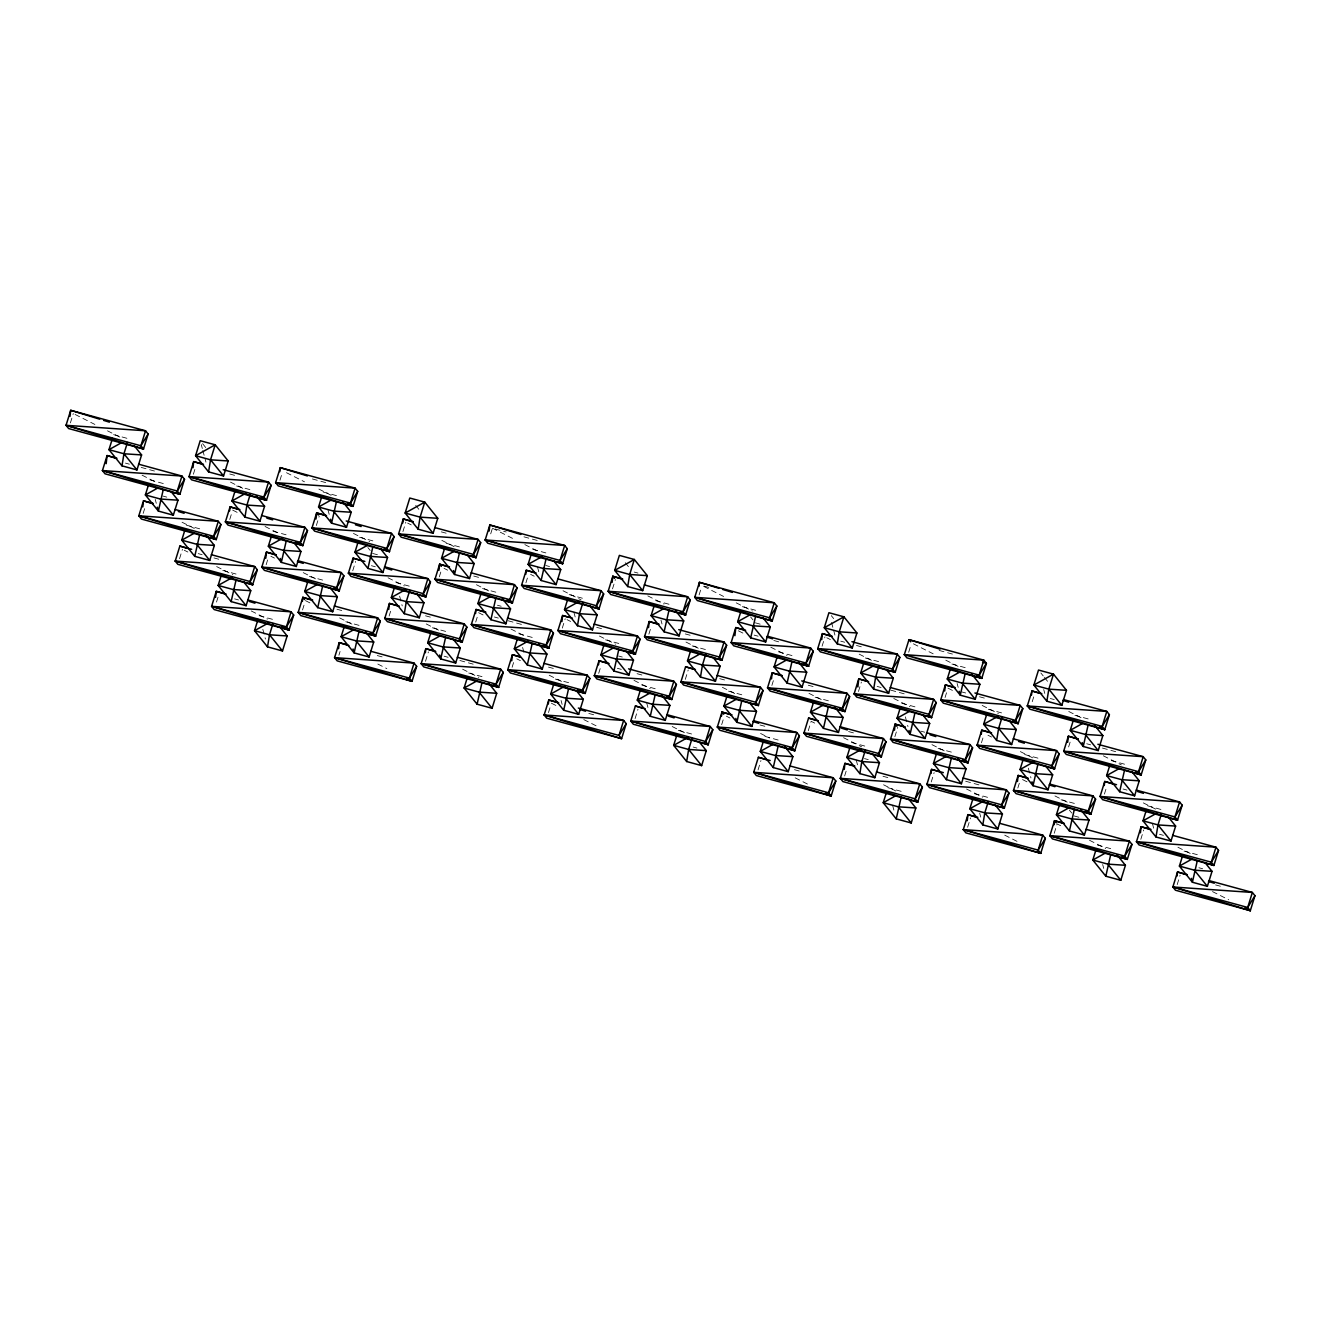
<?xml version="1.0" encoding="UTF-8"?>
<svg xmlns="http://www.w3.org/2000/svg" width="1321" height="1321" viewBox="0 0 1321 1321"><rect width="100%" height="100%" fill="white"/><g stroke="black" fill="none" stroke-linecap="round" stroke-linejoin="round"><path stroke-width="0.75" stroke-dasharray="5 3.75" d="M70.393 422.918L73.299 413.539M143.163 513.423L144.914 507.809M193.378 474.222L195.69 466.709M179.557 558.684L182.447 549.305M229.755 519.467L232.083 511.97M216.512 602.062L218.262 596.432M279.969 480.25L281.703 474.635M266.148 564.728L267.882 559.097M316.346 525.51L319.253 516.131M302.526 609.988L304.854 602.475M352.74 570.771L355.646 561.392M338.919 655.233L340.075 651.484M402.938 531.554L405.844 522.175M389.117 616.032L390.867 610.401M439.332 576.815L441.643 569.301M425.511 661.276L428.417 651.897M490.702 533.849L492.436 528.218L506.224 531.983M475.709 622.059L478.037 614.562M525.923 582.842L527.657 577.227M512.102 667.32L514.43 659.823M562.3 628.102L565.206 618.723M548.479 712.58L550.807 705.067M612.515 588.885L615.421 579.506M598.694 673.363L601.022 665.85M648.892 634.146L651.22 626.649M635.087 718.624L637.977 709.245M699.106 594.929L701.434 587.432M685.285 679.407L688.191 670.028M721.679 724.651L723.413 719.037M771.877 685.45L773.627 679.82M758.056 769.912L760.962 760.533M822.075 646.233L824.981 636.854M808.27 730.695L811.16 721.316L816.56 724.057M858.468 691.477L861.375 682.098M844.647 775.955L846.398 770.325M908.683 652.26L910.995 644.764M894.862 736.738L897.752 727.359M945.06 697.521L946.81 691.89M931.239 781.999L934.145 772.62M981.453 742.782L983.187 737.151M967.633 827.243L970.539 817.864M1032.229 701.682L1033.98 696.068M1017.831 788.043L1019.581 782.412M1068.623 746.943L1070.951 739.446M1054.224 833.287L1057.13 823.908L1062.53 826.649M1104.422 794.07L1106.75 786.573M1140.816 839.33L1143.722 829.951M1177.193 884.591L1180.099 875.212M312.416 478.962L326.204 482.726M523.958 536.838L537.746 540.603M703.977 586.095L711.854 588.241M939.148 650.427L952.936 654.209M634.229 572.059L637.977 573.083M113.623 434.659L128.599 438.754M323.199 492.006L338.176 496.102M532.776 549.338L545.87 552.921M742.336 606.669L757.313 610.764M951.913 664.017L966.889 668.112M229.755 473.991L237.631 476.154M441.297 531.868L449.173 534.031M840.75 641.164L844.68 642.237M856.503 645.474L864.38 647.62M1050.311 698.495L1054.257 699.569M545.771 565.504L549.503 566.527M755.331 622.835L760.946 624.371M236.608 485.963L251.584 490.058M446.184 543.294L461.145 547.389M655.744 600.626L670.721 604.721M865.321 657.974L880.298 662.069M1074.898 715.305L1089.858 719.4M125.445 463.11L129.375 464.183M141.198 467.419L154.986 471.184M754.159 635.12L758.089 636.194M773.842 640.503L781.718 642.667M961.754 691.923L965.684 692.997M979.472 696.761L987.365 698.925M150.016 479.919L164.993 484.014M359.593 537.251L374.553 541.346M569.153 594.599L584.13 598.694M778.73 651.93L793.69 656.025M988.306 709.261L1003.266 713.357M473.744 576.055L481.62 578.202M685.285 633.931L693.162 636.078M877.127 686.408L881.074 687.498M890.915 690.189L904.703 693.954M1086.704 743.756L1090.634 744.829M1102.457 748.066L1116.245 751.831M163.011 496.085L166.76 497.109M372.588 553.416L378.202 554.952M273.001 531.207L286.096 534.79M482.561 588.555L497.538 592.65M692.138 645.886L707.098 649.982M901.715 703.218L916.675 707.313M1111.275 760.566L1126.252 764.661M371.399 565.702L375.329 566.775M596.729 627.343L604.605 629.506M808.27 685.219L816.147 687.382M497.439 605.233L501.171 606.256M186.41 525.18L201.37 529.275M395.97 582.511L410.947 586.607M605.546 639.843L620.507 643.938M815.123 697.191L830.083 701.286M1024.683 754.522L1039.66 758.617M920.77 731.14L924.7 732.214M494.368 616.99L498.314 618.079M508.156 620.771L521.944 624.536M719.697 678.647L727.574 680.794M1123.081 789L1127.028 790.09M618.542 656.009L622.274 657.032M309.378 576.468L324.355 580.563M518.955 633.799L533.915 637.894M728.515 691.147L743.492 695.242M938.092 748.479L953.068 752.574M1147.668 805.81L1162.629 809.922M198.216 553.615L202.146 554.704M213.969 557.924L221.845 560.087M425.511 615.801L433.387 617.964M617.353 668.294L621.299 669.367M637.052 673.677L644.929 675.84M848.594 731.553L856.47 733.716M222.787 570.424L237.763 574.519M432.363 627.772L447.324 631.867M641.923 685.104L656.9 689.199M851.5 742.435L866.477 746.53M1061.077 799.783L1076.037 803.878M336.954 609.229L344.831 611.375M548.496 667.105L556.372 669.252M760.021 724.981L767.914 727.128M965.668 781.239L979.455 785.004M1159.475 834.261L1163.421 835.334M864.495 758.601L868.244 759.625M1074.072 815.932L1079.686 817.468M345.772 621.729L360.732 625.824M555.332 679.06L570.309 683.155M764.909 736.391L779.885 740.503M974.485 793.739L987.58 797.323M1184.045 851.071L1199.022 855.166M234.593 598.875L238.54 599.949M444.17 656.207L448.116 657.297M459.923 660.517L473.711 664.298M883.006 776.269L890.882 778.432M1198.923 867.748L1202.655 868.772M259.18 615.685L274.141 619.78M468.74 673.016L483.717 677.112M678.317 730.364L693.294 734.459M887.894 787.696L902.854 791.791M1097.454 845.027L1112.431 849.122M377.278 655.563L385.154 657.709M588.819 713.439L596.696 715.586M794.449 769.697L802.326 771.844M1215.551 884.905L1223.428 887.068M693.178 747.042L696.927 748.066M1068.755 711.474L1081.354 717.848M913.372 643.806L933.171 653.812M945.786 660.17L960.185 667.452M1103.349 755.81L1121.347 764.909M947.966 688.142L955.166 691.791M982.163 705.431L998.362 713.621M826.781 637.762L830.381 639.579M859.195 654.143L871.794 660.5M1143.326 802.887L1155.925 809.261M703.812 586.458L723.611 596.465M736.21 602.838L752.409 611.029M987.959 735.219L991.559 737.035M1020.357 751.599L1032.956 757.973M893.772 698.479L909.971 706.669M1177.919 847.24L1190.518 853.614M738.389 630.811L743.789 633.535M770.787 647.191L787.002 655.381M1022.537 779.572L1027.936 782.296M1054.934 795.936L1067.533 802.309M647.818 595.887L664.017 604.077M931.966 744.648L944.565 751.022M1212.496 891.592L1228.712 899.766M492.436 528.218L515.834 540.041M524.833 544.599L539.232 551.864M808.98 693.343L821.579 699.717M1089.528 840.288L1105.727 848.478M685.995 642.056L700.411 649.338M966.543 789L982.741 797.174M530.629 574.387L534.229 576.204M563.027 590.751L581.025 599.85M843.574 737.696L861.573 746.794M407.644 523.083L411.244 524.899M441.841 540.372L454.441 546.745M722.389 687.316L734.988 693.674M1004.736 835.153L1019.135 842.435M286.459 472.703L304.474 481.802M318.873 489.067L331.472 495.441M567.006 619.632L570.606 621.448M599.404 636.012L615.603 644.202M883.551 784.773L896.15 791.147M444.038 568.344L447.637 570.16M476.435 584.724L489.034 591.081M726.368 716.18L729.968 718.013M760.582 733.469L769.582 738.026M353.45 533.42L369.649 541.61M633.997 680.365L650.196 688.555M230.481 482.115L243.081 488.489M478.615 612.68L484.014 615.421M511.012 629.06L523.611 635.434M795.159 777.821L807.758 784.195M75.099 414.447L94.897 424.454M107.496 430.828L120.095 437.201M388.044 577.772L404.243 585.963M672.191 726.517L684.79 732.891M232.661 510.088L238.061 512.829M265.059 526.468L279.458 533.75M516.808 658.849L520.408 660.665M549.206 675.229L561.805 681.603M142.074 475.18L156.489 482.446M426.221 623.925L440.62 631.207M270.838 556.257L274.454 558.073M303.252 572.637L317.651 579.919M551.385 703.201L556.785 705.926M583.783 719.582L598.198 726.847M182.067 522.241L194.666 528.615M462.614 669.186L478.813 677.376M305.432 600.609L310.831 603.334M339.629 617.898L352.228 624.255M184.246 550.213L187.846 552.029M216.661 566.593L232.859 574.784M377.823 664.05L386.822 668.608M251.238 610.946L267.436 619.136M1040.865 672.983L1043.227 675.923M1044.416 677.392L1047.949 681.801M1069.35 810.07L1071.711 813.009M831.305 615.652L833.667 618.591M750.609 616.957L752.97 619.896M625.262 562.729L628.813 567.138M415.702 505.382L419.236 509.79M367.849 547.538L370.227 550.477M202.592 443.641L206.126 448.05M1152.358 823.346L1153.927 829.192M1102.672 864.512L1103.729 868.409M1043.722 689.529L1044.762 693.426M1028.332 768.162L1030.941 777.904M957.131 683.485L958.171 687.382M979.703 813.224L980.743 817.121M905.364 716.857L907.973 726.6M892.583 805.232L894.152 811.077M831.536 622.455L833.105 628.301M833.634 630.249L835.202 636.095M856.206 759.971L857.758 765.817M660.962 620.11L662.019 624.007M646.63 702.64L648.198 708.485M573.859 612.118L575.428 617.964M537.465 566.874L539.034 572.72M561.078 700.493L562.119 704.39M522.604 647.439L524.685 655.233M399.619 596.151L402.228 605.893M327.905 509.526L329.457 515.372M262.829 629.324L265.438 639.067M201.271 444.599L202.311 448.496M202.823 450.444L205.96 462.135M155.234 499.404L156.274 503.301"/><path stroke-width="1.5" d="M70.013 416.379L70.69 410.303L145.541 430.778L148.134 434.015L143.494 449.024L68.642 428.549L66.05 425.312L70.69 410.303L99.736 419.203M106.175 463.671L107.084 455.563L116.925 458.255M142.784 506.901L143.246 502.839M192.998 467.684L193.675 461.607L203.517 464.298M215.554 597.406L216.248 591.329L226.089 594.021M229.606 510.913L230.069 506.868L239.91 509.559M265.769 558.189L266.446 552.112L276.287 554.803M279.804 471.696L280.267 467.651L355.118 488.126L357.71 491.362L353.07 506.356L278.219 485.88L275.627 482.644L280.267 467.651L307.38 475.94M302.377 601.418L302.839 597.373L312.681 600.064M315.967 518.988L316.66 512.895L326.502 515.603M338.539 648.71L339.216 642.633L347.093 644.78M352.591 562.218L353.037 558.156L364.86 561.392M388.737 609.493L389.431 603.416L399.272 606.108M402.789 523L403.252 518.938L413.093 521.63M425.362 652.723L425.808 648.661L435.666 651.369M438.952 570.276L439.629 564.199L449.487 566.891M475.56 613.505L476.022 609.46L485.864 612.151M489.15 531.059L489.843 524.982L564.678 545.457L567.287 548.694L562.63 563.704L487.796 543.228L485.187 539.992L489.843 524.982L520.821 534.46M511.722 660.781L512.399 654.704L520.276 656.867M525.775 574.288L526.22 570.243L536.078 572.934M548.331 704.01L548.793 699.965L558.634 702.656M561.92 621.58L562.614 615.487L572.455 618.195M598.545 664.81L598.991 660.748L608.849 663.439M612.135 582.363L612.812 576.286L622.67 578.978M648.528 627.607L649.205 621.53L659.047 624.222M698.958 586.375L699.403 582.313L774.255 602.789L776.847 606.025L772.207 621.035L697.356 600.56L694.763 597.323L699.403 582.313L718.773 588.241M721.514 716.098L721.976 712.052L731.817 714.744M734.889 635.682L735.797 627.574L745.638 630.266M771.497 678.911L772.174 672.835L782.032 675.526M821.712 639.694L822.389 633.618L832.23 636.309M844.268 769.416L844.73 765.371M857.857 686.97L858.766 678.878L868.624 681.57M894.482 730.199L895.159 724.123L905.001 726.814M931.09 773.429L931.553 769.383L943.359 772.62M944.68 690.999L945.374 684.905L955.215 687.614M967.253 820.721L967.93 814.644L977.788 817.336M981.305 734.228L981.751 730.166L991.609 732.858M1017.451 781.504L1018.144 775.427L1027.986 778.119M1031.503 695.011L1031.965 690.949L1041.807 693.641M1054.075 824.733L1054.521 820.671L1064.379 823.379M1067.665 742.286L1068.342 736.21L1078.2 738.901M1104.273 785.516L1104.736 781.471L1116.542 784.691M1140.436 832.808L1141.113 826.715L1150.971 829.406M1177.044 876.021L1177.506 871.976L1187.348 874.667M134.511 446.102L141.595 454.919L136.955 469.929L121.978 465.834L123.959 453.764L127.443 442.502M163.243 489.645L158.371 511.078L173.332 515.19L177.988 500.18L170.888 491.362M206.093 535.154L214.365 545.424L209.725 560.434L194.748 556.339L199.636 534.889M208.569 471.878L210.551 459.807L215.191 444.797L200.214 440.702L195.574 455.712L208.569 471.878L223.546 475.973L228.186 460.963L215.191 444.797L195.574 455.712L210.551 459.807L228.186 460.963M243.658 581.867L250.759 590.685L246.102 605.695L231.142 601.6L236.013 580.15M256.307 495.936L264.58 506.224L259.923 521.217L244.963 517.122L246.928 505.068L250.412 493.806M280.052 627.128L287.136 635.946L282.496 650.956L267.519 646.861L269.501 634.79L272.985 623.529M286.228 540.933L281.34 562.383L296.317 566.478L300.957 551.468L293.873 542.65M330.25 587.911L337.35 596.729L332.694 611.739L317.734 607.643L322.605 586.194M336.426 501.716L331.554 523.166L346.515 527.261L351.171 512.251L342.899 501.963M358.998 631.455L354.111 652.888L369.087 656.983L373.727 641.989L365.455 631.702M380.465 548.694L387.548 557.512L382.908 572.521L367.932 568.426L372.819 546.977M416.842 593.955L423.942 602.772L419.285 617.782L404.325 613.687L406.29 601.616L409.774 590.355M418.146 529.209L420.111 517.138L424.768 502.129L409.791 498.034L405.151 513.043L418.146 529.209L433.106 533.304L437.763 518.294L424.768 502.129L405.151 513.043L420.111 517.138L437.763 518.294M445.59 637.482L440.702 658.931L455.679 663.026L460.319 648.017L453.235 639.215M459.411 553.02L454.523 574.47L469.5 578.565L474.14 563.555L467.056 554.737M488.44 682.99L496.713 693.277L492.073 708.287L477.096 704.192L481.967 682.742M502.261 598.529L510.533 608.816L505.877 623.809L490.917 619.714L495.788 598.281M538.654 643.773L546.911 654.06L542.27 669.07L527.31 664.975L532.181 643.525M553.648 560.781L560.731 569.599L556.091 584.609L541.115 580.497L546.002 559.064M576.22 690.503L583.304 699.321L578.664 714.331L563.687 710.236L568.558 688.786M590.041 606.042L597.125 614.843L592.485 629.853L577.508 625.758L579.49 613.687L582.974 602.442M626.418 651.286L633.502 660.104L628.862 675.114L613.902 671.018L618.773 649.569M627.706 586.541L629.688 574.486L634.328 559.477L619.367 555.381L614.711 570.375L627.706 586.541L642.683 590.636L647.323 575.642L634.328 559.477L614.711 570.375L629.688 574.486L647.323 575.642M661.623 695.077L669.896 705.364L665.256 720.374L650.279 716.279L655.15 694.829M675.444 610.599L683.717 620.887L679.077 635.896L664.1 631.801L668.971 610.352M699.189 741.808L706.289 750.625L701.633 765.619L686.672 761.523L688.637 749.453L692.121 738.208M713.01 657.33L720.094 666.147L715.454 681.157L700.493 677.062L702.458 664.991L705.942 653.73M741.758 700.873L736.87 722.306L751.847 726.401L756.487 711.408L749.403 702.59M763.224 618.112L770.308 626.93L765.668 641.94L750.691 637.845L755.562 616.395M784.608 746.365L792.881 756.652L788.224 771.662L773.264 767.567L778.135 746.117M798.429 661.904L806.685 672.191L802.045 687.201L787.085 683.106L791.956 661.656M834.806 707.164L843.079 717.435L838.439 732.445L823.462 728.35L828.35 706.9M837.283 643.888L839.264 631.818L843.904 616.808L828.928 612.713L824.287 627.723L837.283 643.888L852.26 647.984L856.9 632.974L843.904 616.808L824.287 627.723L839.264 631.818L856.9 632.974M872.372 753.878L879.472 762.696L874.816 777.706L859.855 773.611L861.82 761.54L865.305 750.295M886.193 669.417L893.293 678.234L888.637 693.228L873.676 689.133L875.641 677.079L879.125 665.817M908.765 799.139L915.849 807.957L911.209 822.966L896.232 818.871L901.12 797.422M914.941 712.944L910.053 734.393L925.03 738.489L929.67 723.479L922.586 714.661M957.791 758.452L966.064 768.739L961.407 783.749L946.447 779.654L951.318 758.204M965.139 673.727L960.268 695.176L975.228 699.271L979.885 684.261L971.612 673.991M995.357 805.183L1002.441 814L997.801 828.994L982.824 824.898L984.806 812.844L988.29 801.583M1009.178 720.705L1016.262 729.522L1011.622 744.532L996.645 740.437L998.626 728.366L1002.111 717.105M1037.91 764.248L1033.039 785.698L1047.999 789.793L1052.655 774.783L1045.555 765.965M1046.859 701.22L1048.824 689.149L1053.481 674.139L1038.504 670.044L1033.864 685.054L1046.859 701.22L1061.82 705.315L1066.476 690.305L1053.481 674.139L1033.864 685.054L1048.824 689.149L1066.476 690.305M1080.76 809.756L1089.032 820.044L1084.392 835.037L1069.416 830.942L1074.303 809.492M1088.124 725.031L1083.237 746.481L1098.213 750.576L1102.853 735.566L1094.581 725.279M1117.153 855.001L1125.426 865.288L1120.786 880.298L1105.809 876.203L1110.68 854.753M1132.147 772.009L1139.247 780.827L1134.59 795.82L1119.63 791.725L1124.501 770.292M1168.54 817.253L1175.624 826.071L1170.984 841.081L1156.007 836.986L1157.989 824.915L1161.473 813.67M1197.272 860.797L1192.401 882.246L1207.377 886.341L1212.018 871.332L1204.934 862.514M138.589 464.183L181.935 476.039L184.527 479.275L179.887 494.285L105.036 473.81L102.444 470.573L107.084 455.563L114.828 457.941M112.467 438.407L108.983 449.668L121.978 465.834M174.983 509.444L218.312 521.3L220.921 524.536L216.264 539.529L141.43 519.054L138.821 515.817L143.461 500.824L153.319 503.516M148.86 483.668L145.376 494.929L158.371 511.078L157.315 507.198M223.216 469.682L268.526 482.082L271.119 485.319L266.479 500.329L191.628 479.837L189.035 476.617L193.675 461.607L201.419 463.968M211.377 554.704L254.705 566.56L257.298 569.78L252.658 584.79L177.807 564.315L175.214 561.078L179.854 546.068L191.677 549.305M184.659 530.794L181.753 540.173L194.748 556.339M261.575 515.487L304.903 527.343L307.512 530.563L302.856 545.573L228.021 525.098L225.412 521.861L230.069 506.868L237.813 509.229M234.874 491.577L231.968 500.956L244.963 517.122M247.754 599.949L291.082 611.805L293.691 615.041L289.035 630.051L214.2 609.575L211.591 606.339L216.248 591.329L223.992 593.707M221.053 576.055L218.147 585.434L231.142 601.6M297.968 560.731L341.297 572.587L343.889 575.824L339.249 590.834L264.398 570.358L261.806 567.122L266.446 552.112L276.122 555.084M271.251 536.838L268.345 546.217L281.34 562.383L280.3 558.486M258.008 619.433L254.524 630.695L267.519 646.861M346.201 520.986L391.495 533.37L394.104 536.607L389.447 551.617L314.613 531.141L312.004 527.905L316.66 512.895L326.337 515.867M321.465 497.621L318.559 507L331.554 523.166L330.514 519.269M334.345 605.992L377.674 617.848L380.283 621.085L375.626 636.095L300.792 615.603L298.183 612.383L302.839 597.373L310.584 599.751M307.644 582.099L304.738 591.478L317.734 607.643M384.56 566.775L427.888 578.631L430.481 581.867L425.841 596.877L350.99 576.402L348.397 573.165L353.037 558.156L360.782 560.533M357.842 542.881L354.936 552.261L367.932 568.426M370.739 651.253L414.067 663.109L416.66 666.345L412.02 681.339L337.169 660.863L334.576 657.627L339.216 642.633L348.909 645.589M344.021 627.359L341.115 636.739L354.111 652.888L353.07 648.991M434.758 527.558L478.086 539.414L480.695 542.65L476.039 557.66L401.204 537.185L398.595 533.948L403.252 518.938L412.928 521.911M420.937 612.036L464.265 623.892L466.874 627.128L462.234 642.122L387.383 621.646L384.774 618.426L389.431 603.416L397.175 605.778M394.814 586.26L391.33 597.521L404.325 613.687M471.151 572.819L514.48 584.675L517.072 587.911L512.432 602.921L437.581 582.429L434.989 579.209L439.629 564.199L449.305 567.155M444.434 548.925L441.528 558.304L454.523 574.47L453.483 570.573M457.33 657.297L500.659 669.153L503.251 672.372L498.611 687.382L423.76 666.907L421.168 663.67L425.808 648.661L435.501 651.633M431.191 631.521L427.707 642.766L440.702 658.931L439.662 655.034M507.528 618.079L550.857 629.935L553.466 633.155L548.826 648.165L473.975 627.69L471.366 624.453L476.022 609.46L483.767 611.821M480.827 594.186L477.921 603.565L490.917 619.714M467.007 678.647L464.1 688.026L477.096 704.192M557.743 578.862L601.072 590.718L603.664 593.955L599.024 608.948L524.173 588.472L521.58 585.236L526.22 570.243L533.965 572.604M531.025 554.969L528.119 564.348L541.115 580.497M543.922 663.324L587.251 675.18L589.843 678.416L585.203 693.426L510.352 672.95L507.759 669.714L512.399 654.704L520.144 657.082M517.205 639.43L514.315 648.809L527.31 664.975M594.12 624.123L637.465 635.979L640.058 639.199L635.418 654.209L560.566 633.733L557.957 630.497L562.614 615.487L568.426 617.27M567.997 598.347L564.513 609.592L577.508 625.758M578.334 708.056L623.644 720.44L626.237 723.677L621.597 738.687L546.745 718.211L544.153 714.975L548.793 699.965L558.469 702.921M554.176 682.808L550.692 694.07L563.687 710.236M644.334 584.906L687.663 596.762L690.256 599.982L685.616 614.992L610.764 594.516L608.172 591.28L612.812 576.286L622.505 579.242M628.548 668.839L673.842 681.223L676.435 684.46L671.795 699.47L596.943 678.994L594.351 675.758L598.991 660.748L608.684 663.72M603.796 645.474L600.906 654.853L613.902 671.018M678.746 629.622L724.057 642.006L726.649 645.242L722.009 660.252L647.158 639.777L644.565 636.54L649.205 621.53L656.95 623.908M654.011 606.256L651.104 615.636L664.1 631.801M666.89 714.628L710.236 726.484L712.828 729.72L708.188 744.714L633.337 724.238L630.744 721.018L635.384 706.008L645.226 708.7M640.19 690.734L637.283 700.113L650.279 716.279M717.105 675.411L760.434 687.267L763.043 690.503L758.386 705.513L683.535 685.021L680.942 681.801L685.582 666.791L695.44 669.483M690.388 651.517L687.498 660.896L700.493 677.062M676.583 735.979L673.677 745.358L686.672 761.523M767.303 636.194L810.648 648.05L813.241 651.286L808.601 666.296L733.749 645.82L731.157 642.584L735.797 627.574L743.541 629.952M740.602 612.3L737.696 621.679L750.691 637.845M753.482 720.672L796.827 732.528L799.42 735.764L794.78 750.757L719.928 730.282L717.336 727.045L721.976 712.052L731.652 715.008M727.359 694.896L723.875 706.157L736.87 722.306L735.83 718.409M801.731 680.909L847.025 693.31L849.634 696.547L844.978 711.54L770.143 691.065L767.534 687.845L772.174 672.835L781.867 675.791M776.979 657.561L774.089 666.94L787.085 683.106M789.875 765.916L833.204 777.772L835.813 781.008L831.157 796.018L756.322 775.543L753.713 772.306L758.37 757.296L770.176 760.533M763.175 742.022L760.269 751.401L773.264 767.567M851.929 641.692L897.24 654.093L899.832 657.33L895.192 672.339L820.341 651.847L817.749 648.628L822.389 633.618L830.133 635.979M840.09 726.715L883.419 738.571L886.011 741.791L881.371 756.801L806.52 736.325L803.928 733.089L808.568 718.079L818.409 720.787M813.373 702.805L810.467 712.184L823.462 728.35M890.288 687.498L933.617 699.354L936.226 702.574L931.569 717.584L856.735 697.108L854.126 693.872L858.766 678.878L866.51 681.24M864.165 661.722L860.681 672.983L873.676 689.133M876.467 771.959L919.796 783.815L922.405 787.052L917.748 802.062L842.914 781.586L840.305 778.35L844.961 763.34L854.803 766.031M850.344 746.2L846.86 757.445L859.855 773.611M904.34 654.655L908.98 639.661L983.831 660.137L986.424 663.373L981.784 678.367L906.933 657.891L904.34 654.655L983.831 660.137L979.175 675.147L981.784 678.367L904.34 654.655L979.175 675.147L986.424 663.373L982.56 662.184M926.682 732.742L970.01 744.598L972.603 747.835L967.963 762.844L893.112 742.369L890.519 739.133L895.159 724.123L904.835 727.095M900.542 706.983L897.058 718.228L910.053 734.393L909.013 730.496M886.143 793.327L883.237 802.706L896.232 818.871M974.915 692.997L1020.208 705.397L1022.817 708.617L1018.161 723.627L943.326 703.152L940.717 699.915L945.374 684.905L953.118 687.283M950.179 669.631L947.273 679.011L960.268 695.176L959.211 691.279M963.059 778.003L1006.387 789.859L1008.996 793.095L1004.34 808.105L929.505 787.63L926.896 784.393L931.553 769.383L939.297 771.761M936.358 754.109L933.452 763.488L946.447 779.654M1013.273 738.786L1056.602 750.642L1059.194 753.878L1054.554 768.888L979.703 748.413L977.111 745.176L981.751 730.166L989.495 732.544M986.556 714.892L983.65 724.271L996.645 740.437M999.452 823.264L1042.781 835.12L1045.373 838.356L1040.733 853.349L965.882 832.874L963.29 829.638L967.93 814.644L975.674 817.005M972.735 799.37L969.829 808.749L982.824 824.898M1063.471 699.569L1106.8 711.425L1109.409 714.661L1104.752 729.671L1029.918 709.195L1027.309 705.959L1031.965 690.949L1039.71 693.327M1049.65 784.047L1092.979 795.903L1095.588 799.139L1090.931 814.132L1016.097 793.657L1013.488 790.437L1018.144 775.427L1027.821 778.383M1022.949 760.153L1020.043 769.532L1033.039 785.698L1031.998 781.801M1097.883 744.284L1143.193 756.685L1145.786 759.922L1141.146 774.932L1066.295 754.44L1063.702 751.22L1068.342 736.21L1078.019 739.166M1073.147 720.936L1070.241 730.315L1083.237 746.481L1082.196 742.584M1086.044 829.307L1129.372 841.163L1131.965 844.383L1127.325 859.393L1052.474 838.918L1049.881 835.681L1054.521 820.671L1062.266 823.049M1059.326 805.397L1056.42 814.776L1069.416 830.942M1136.242 790.09L1179.57 801.946L1182.179 805.183L1177.539 820.176L1102.688 799.7L1100.079 796.464L1104.736 781.471L1112.48 783.832M1109.541 766.197L1106.635 775.576L1119.63 791.725M1095.72 850.658L1092.814 860.037L1105.809 876.203M1172.635 835.334L1215.964 847.19L1218.556 850.427L1213.916 865.437L1139.065 844.961L1136.473 841.725L1141.113 826.715L1148.857 829.093M1146.496 809.575L1143.012 820.82L1156.007 836.986M1209.012 880.595L1252.358 892.451L1254.95 895.688L1250.31 910.697L1175.459 890.222L1172.866 886.985L1177.506 871.976L1187.183 874.948M1182.889 854.819L1179.405 866.081L1192.401 882.246L1191.36 878.349M148.134 434.015L140.901 445.788L143.494 449.024L66.05 425.312L145.541 430.778L140.901 445.788L66.05 425.312M184.527 479.275L177.278 491.049L179.887 494.285L102.444 470.573L181.935 476.039L177.278 491.049L102.444 470.573M220.921 524.536L213.672 536.309L216.264 539.529L138.821 515.817L218.312 521.3L213.672 536.309L138.821 515.817M271.119 485.319L263.87 497.092L266.479 500.329L189.035 476.617L268.526 482.082L263.87 497.092L189.035 476.617M257.298 569.78L250.049 581.554L252.658 584.79L175.214 561.078L254.705 566.56L250.049 581.554L175.214 561.078M307.512 530.563L300.263 542.337L302.856 545.573L225.412 521.861L304.903 527.343L300.263 542.337L225.412 521.861M357.71 491.362L350.461 503.136L353.07 506.356L275.627 482.644L355.118 488.126L350.461 503.136L275.627 482.644M293.691 615.041L286.442 626.815L289.035 630.051L211.591 606.339L291.082 611.805L286.442 626.815L211.591 606.339M343.889 575.824L336.657 587.597L339.249 590.834L261.806 567.122L341.297 572.587L336.657 587.597L261.806 567.122M394.104 536.607L386.855 548.38L389.447 551.617L312.004 527.905L391.495 533.37L386.855 548.38L312.004 527.905M380.283 621.085L373.034 632.858L375.626 636.095L298.183 612.383L377.674 617.848L373.034 632.858L298.183 612.383M430.481 581.867L423.248 593.641L425.841 596.877L348.397 573.165L427.888 578.631L423.248 593.641L348.397 573.165M480.695 542.65L473.446 554.424L476.039 557.66L398.595 533.948L478.086 539.414L473.446 554.424L398.595 533.948M416.66 666.345L409.427 678.119L412.02 681.339L334.576 657.627L414.067 663.109L409.427 678.119L334.576 657.627M466.874 627.128L459.625 638.902L462.234 642.122L384.774 618.426L464.265 623.892L459.625 638.902L384.774 618.426M517.072 587.911L509.84 599.684L512.432 602.921L434.989 579.209L514.48 584.675L509.84 599.684L434.989 579.209M567.287 548.694L560.038 560.467L562.63 563.704L485.187 539.992L564.678 545.457L560.038 560.467L485.187 539.992M503.251 672.372L496.019 684.146L498.611 687.382L421.168 663.67L500.659 669.153L496.019 684.146L421.168 663.67M553.466 633.155L546.217 644.929L548.826 648.165L471.366 624.453L550.857 629.935L546.217 644.929L471.366 624.453M603.664 593.955L596.432 605.728L599.024 608.948L521.58 585.236L601.072 590.718L596.432 605.728L521.58 585.236M589.843 678.416L582.611 690.189L585.203 693.426L507.759 669.714L587.251 675.18L582.611 690.189L507.759 669.714M640.058 639.199L632.809 650.972L635.418 654.209L557.957 630.497L637.465 635.979L632.809 650.972L557.957 630.497M690.256 599.982L683.023 611.755L685.616 614.992L608.172 591.28L687.663 596.762L683.023 611.755L608.172 591.28M626.237 723.677L618.988 735.45L621.597 738.687L544.153 714.975L623.644 720.44L618.988 735.45L544.153 714.975M676.435 684.46L669.202 696.233L671.795 699.47L594.351 675.758L673.842 681.223L669.202 696.233L594.351 675.758M726.649 645.242L719.4 657.016L722.009 660.252L644.565 636.54L724.057 642.006L719.4 657.016L644.565 636.54M776.847 606.025L769.615 617.799L772.207 621.035L694.763 597.323L774.255 602.789L769.615 617.799L694.763 597.323M712.828 729.72L705.579 741.494L708.188 744.714L630.744 721.018L710.236 726.484L705.579 741.494L630.744 721.018M763.043 690.503L755.794 702.277L758.386 705.513L680.942 681.801L760.434 687.267L755.794 702.277L680.942 681.801M813.241 651.286L805.992 663.059L808.601 666.296L731.157 642.584L810.648 648.05L805.992 663.059L731.157 642.584M799.42 735.764L792.171 747.537L794.78 750.757L717.336 727.045L796.827 732.528L792.171 747.537L717.336 727.045M849.634 696.547L842.385 708.32L844.978 711.54L767.534 687.845L847.025 693.31L842.385 708.32L767.534 687.845M899.832 657.33L892.583 669.103L895.192 672.339L817.749 648.628L897.24 654.093L892.583 669.103L817.749 648.628M835.813 781.008L828.564 792.782L831.157 796.018L753.713 772.306L833.204 777.772L828.564 792.782L753.713 772.306M886.011 741.791L878.762 753.564L881.371 756.801L803.928 733.089L883.419 738.571L878.762 753.564L803.928 733.089M936.226 702.574L928.977 714.347L931.569 717.584L854.126 693.872L933.617 699.354L928.977 714.347L854.126 693.872M922.405 787.052L915.156 798.825L917.748 802.062L840.305 778.35L919.796 783.815L915.156 798.825L840.305 778.35M972.603 747.835L965.354 759.608L967.963 762.844L890.519 739.133L970.01 744.598L965.354 759.608L890.519 739.133M1022.817 708.617L1015.568 720.391L1018.161 723.627L940.717 699.915L1020.208 705.397L1015.568 720.391L940.717 699.915M1008.996 793.095L1001.747 804.869L1004.34 808.105L926.896 784.393L1006.387 789.859L1001.747 804.869L926.896 784.393M1059.194 753.878L1051.962 765.652L1054.554 768.888L977.111 745.176L1056.602 750.642L1051.962 765.652L977.111 745.176M1109.409 714.661L1102.16 726.434L1104.752 729.671L1027.309 705.959L1106.8 711.425L1102.16 726.434L1027.309 705.959M1045.373 838.356L1038.141 850.13L1040.733 853.349L963.29 829.638L1042.781 835.12L1038.141 850.13L963.29 829.638M1095.588 799.139L1088.339 810.912L1090.931 814.132L1013.488 790.437L1092.979 795.903L1088.339 810.912L1013.488 790.437M1145.786 759.922L1138.553 771.695L1141.146 774.932L1063.702 751.22L1143.193 756.685L1138.553 771.695L1063.702 751.22M1131.965 844.383L1124.732 856.157L1127.325 859.393L1049.881 835.681L1129.372 841.163L1124.732 856.157L1049.881 835.681M1182.179 805.183L1174.93 816.956L1177.539 820.176L1100.079 796.464L1179.57 801.946L1174.93 816.956L1100.079 796.464M1218.556 850.427L1211.324 862.2L1213.916 865.437L1136.473 841.725L1215.964 847.19L1211.324 862.2L1136.473 841.725M1254.95 895.688L1247.701 907.461L1250.31 910.697L1172.866 886.985L1252.358 892.451L1247.701 907.461L1172.866 886.985M121.466 442.717L108.983 449.668L123.959 453.764L141.595 454.919M157.859 487.977L145.376 494.929L160.336 499.024L177.988 500.18M246.234 493.03L231.968 500.956L246.928 505.068L264.58 506.224M194.237 533.238L181.753 540.173L196.73 544.269L214.365 545.424M331.043 500.065L318.559 507L333.519 511.095L351.171 512.251M282.611 538.291L268.345 546.217L283.321 550.312L300.957 551.468M232.413 577.508L218.147 585.434L233.107 589.529L250.759 590.685M367.42 545.325L354.936 552.261L369.913 556.356L387.548 557.512M317.222 584.526L304.738 591.478L319.699 595.573L337.35 596.729M268.79 622.752L254.524 630.695L269.501 634.79L287.136 635.946M454.011 551.352L441.528 558.304L456.505 562.399L474.14 563.555M405.597 589.579L391.33 597.521L406.29 601.616L423.942 602.772M353.599 629.787L341.115 636.739L356.092 640.834L373.727 641.989M542.386 556.405L528.119 564.348L543.096 568.443L560.731 569.599M490.405 596.613L477.921 603.565L492.882 607.66L510.533 608.816M440.19 635.83L427.707 642.766L442.684 646.861L460.319 648.017M578.78 601.666L564.513 609.592L579.49 613.687L597.125 614.843M528.565 640.883L514.315 648.809L529.275 652.904L546.911 654.06M476.584 681.091L464.1 688.026L479.077 692.121L496.713 693.277M663.588 608.7L651.104 615.636L666.081 619.731L683.717 620.887M613.373 647.917L600.906 654.853L615.867 658.948L633.502 660.104M564.959 686.127L550.692 694.07L565.669 698.165L583.304 699.321M750.179 614.744L737.696 621.679L752.673 625.774L770.308 626.93M701.748 652.954L687.498 660.896L702.458 664.991L720.094 666.147M649.767 693.162L637.283 700.113L652.26 704.209L669.896 705.364M786.573 659.988L774.089 666.94L789.05 671.035L806.685 672.191M736.358 699.205L723.875 706.157L738.852 710.252L756.487 711.408M687.944 737.432L673.677 745.358L688.637 749.453L706.289 750.625M873.164 666.032L860.681 672.983L875.641 677.079L893.293 678.234M822.95 705.249L810.467 712.184L825.443 716.279L843.079 717.435M772.752 744.466L760.269 751.401L775.229 755.496L792.881 756.652M959.756 672.075L947.273 679.011L962.233 683.106L979.885 684.261M909.542 711.292L897.058 718.228L912.035 722.323L929.67 723.479M861.127 749.519L846.86 757.445L861.82 761.54L879.472 762.696M997.916 716.329L983.65 724.271L998.626 728.366L1016.262 729.522M945.935 756.537L933.452 763.488L948.412 767.584L966.064 768.739M895.721 795.754L883.237 802.706L898.214 806.801L915.849 807.957M1082.725 723.363L1070.241 730.315L1085.218 734.41L1102.853 735.566M1034.31 761.59L1020.043 769.532L1035.004 773.627L1052.655 774.783M984.095 800.807L969.829 808.749L984.806 812.844L1002.441 814M1119.118 768.624L1106.635 775.576L1121.595 779.671L1139.247 780.827M1068.904 807.841L1056.42 814.776L1071.397 818.871L1089.032 820.044M1157.279 812.894L1143.012 820.82L1157.989 824.915L1175.624 826.071M1105.297 853.102L1092.814 860.037L1107.791 864.132L1125.426 865.288M1191.889 859.129L1179.405 866.081L1194.382 870.176L1212.018 871.332M939.958 649.139L908.98 639.661L910.714 641.808M722.637 589.43L732.329 592.402M1062.943 700.444L1068.739 702.211M103.616 420.392L109.412 422.159M766.774 637.052L772.587 638.836M355.382 524.751L361.178 526.534M1018.541 741.428L1024.353 743.211M266.842 518.129L272.654 519.896M1137.645 791.543L1143.458 793.327M385.947 568.228L391.759 570.012M930.017 734.79L935.813 736.573M143.461 500.824L153.153 503.78M178.318 511.491L184.131 513.275M685.582 666.791L693.327 669.169M1049.122 784.905L1054.918 786.689M297.423 561.607L303.236 563.373M808.568 718.079L816.312 720.457M841.477 728.168L847.289 729.935M179.854 546.068L187.599 548.446M752.953 721.53L758.766 723.314M844.961 763.34L852.706 765.718M635.384 706.008L643.129 708.37M668.294 716.081L674.106 717.864M1208.484 881.454L1214.296 883.237M249.157 601.402L254.97 603.185M758.37 757.296L766.114 759.674M579.77 709.443L585.583 711.226M1099.353 726.946L1104.752 729.671M976.384 675.642L981.784 678.367M1135.746 772.191L1141.146 774.932M1012.761 720.903L1018.161 723.627M891.592 670.507L895.192 672.339M1173.94 818.36L1177.539 820.176M768.607 619.219L772.207 621.035M1050.955 767.072L1054.554 768.888M927.969 715.767L931.569 717.584M1210.317 863.62L1213.916 865.437M803.201 663.555L808.601 666.296M1085.532 811.408L1090.931 814.132M680.216 612.267L685.616 614.992M962.563 760.12L967.963 762.844M1244.91 907.956L1250.31 910.697M559.031 561.871L562.63 563.704M839.578 708.816L844.978 711.54M1121.925 856.668L1127.325 859.393M718.409 658.436L722.009 660.252M1000.74 806.272L1004.34 808.105M595.424 607.132L599.024 608.948M877.771 754.985L881.371 756.801M472.439 555.844L476.039 557.66M754.786 703.68L758.386 705.513M1037.134 851.533L1040.733 853.349M347.671 503.631L353.07 506.356M630.018 651.484L635.418 654.209M914.149 800.245L917.748 802.062M507.033 600.18L512.432 602.921M789.38 748.033L794.78 750.757M384.048 548.892L389.447 551.617M666.395 696.728L671.795 699.47M261.079 497.588L266.479 500.329M543.426 645.441L548.826 648.165M825.757 793.294L831.157 796.018M139.894 447.208L143.494 449.024M422.241 595.061L425.841 596.877M704.588 742.897L708.188 744.714M295.656 541.94L302.856 545.573M578.004 689.793L585.203 693.426M176.287 492.452L179.887 494.285M458.618 640.305L462.234 642.122M333.85 588.109L339.249 590.834M210.865 536.805L216.264 539.529M493.212 684.658L498.611 687.382M370.227 633.353L375.626 636.095M249.058 582.974L252.658 584.79M406.62 678.614L412.02 681.339M281.835 626.402L289.035 630.051M1048.824 689.149L1061.82 705.315M1085.218 734.41L1098.213 750.576M1121.595 779.671L1134.59 795.82M1157.989 824.915L1170.984 841.081M1194.382 870.176L1207.377 886.341M962.233 683.106L975.228 699.271M998.626 728.366L1011.622 744.532M1035.004 773.627L1047.999 789.793M1071.397 818.871L1084.392 835.037M1107.791 864.132L1120.786 880.298M1054.521 820.671L1056.255 822.834M839.264 631.818L852.26 647.984M875.641 677.079L888.637 693.228M912.035 722.323L925.03 738.489M948.412 767.584L961.407 783.749M984.806 812.844L997.801 828.994M895.159 724.123L896.893 726.286M752.673 625.774L765.668 641.94M789.05 671.035L802.045 687.201M825.443 716.279L838.439 732.445M861.82 761.54L874.816 777.706M898.214 806.801L911.209 822.966M629.688 574.486L642.683 590.636M666.081 619.731L679.077 635.896M702.458 664.991L715.454 681.157M738.852 710.252L751.847 726.401M775.229 755.496L788.224 771.662M612.812 576.286L614.546 578.433M721.976 712.052L723.71 714.199M543.096 568.443L556.091 584.609M579.49 613.687L592.485 629.853M615.867 658.948L628.862 675.114M652.26 704.209L665.256 720.374M688.637 749.453L701.633 765.619M420.111 517.138L433.106 533.304M456.505 562.399L469.5 578.565M492.882 607.66L505.877 623.809M529.275 652.904L542.27 669.07M565.669 698.165L578.664 714.331M439.629 564.199L441.363 566.346M333.519 511.095L346.515 527.261M369.913 556.356L382.908 572.521M406.29 601.616L419.285 617.782M442.684 646.861L455.679 663.026M479.077 692.121L492.073 708.287M316.66 512.895L318.378 515.058M210.551 459.807L223.546 475.973M246.928 505.068L259.923 521.217M283.321 550.312L296.317 566.478M319.699 595.573L332.694 611.739M356.092 640.834L369.087 656.983M302.839 597.373L304.573 599.519M123.959 453.764L136.955 469.929M160.336 499.024L173.332 515.19M196.73 544.269L209.725 560.434M233.107 589.529L246.102 605.695M269.501 634.79L282.496 650.956"/></g></svg>
